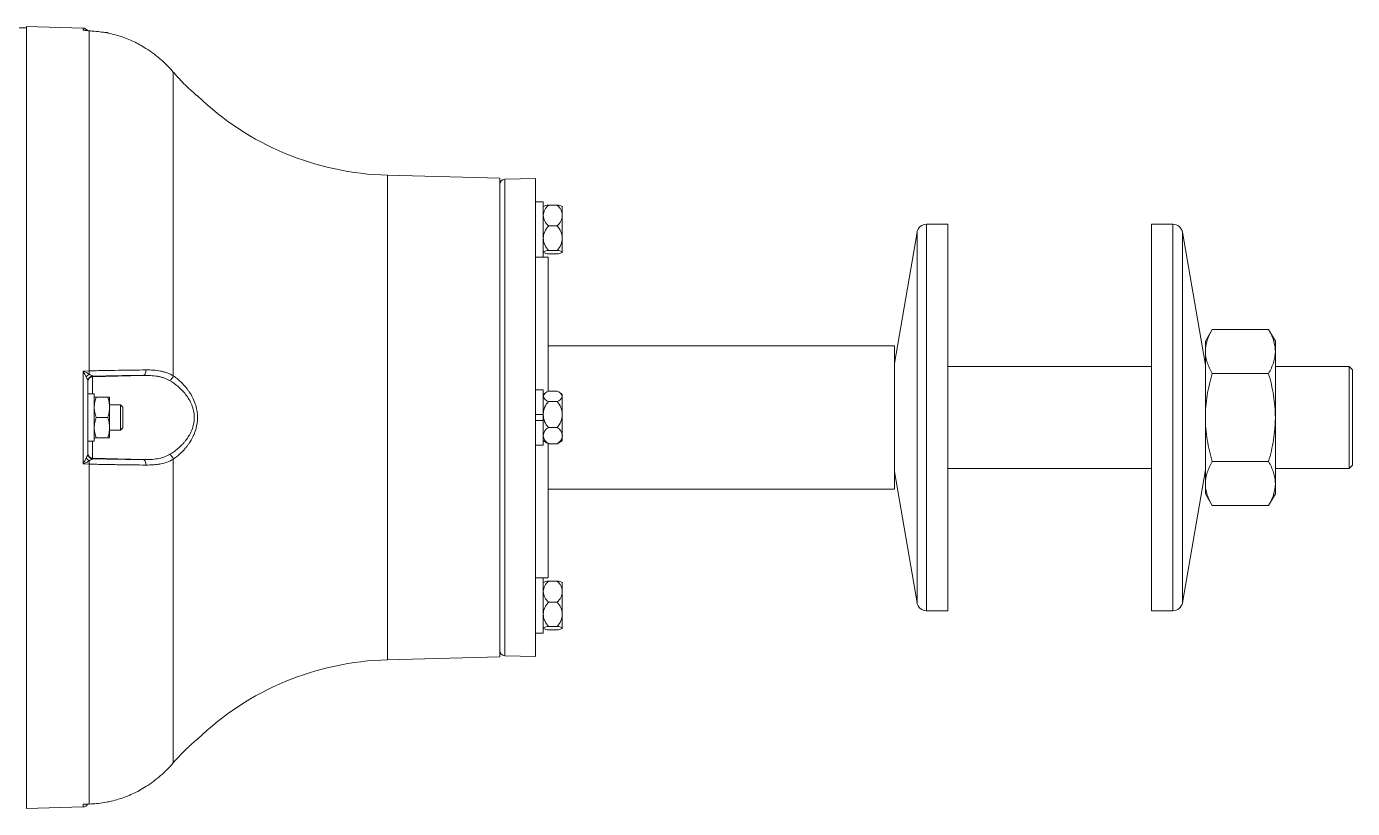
# Paper-space layout 'Notes Area' of a CAD drawing. Header units: inches. Extents: x -21.4 to 21.4, y -9.6 to 16.2.
# Drawn here: x 5.09 to 21.38, y -4.8 to 4.8 of the extents above; entities that cross this region are included whole.
import ezdxf

# ---------------------------------------------------------------- set-up
doc = ezdxf.new("R2010")
doc.units = ezdxf.units.IN
doc.header["$MEASUREMENT"] = 0

psp = doc.layouts.new('Notes Area')

# ---------------------------------------------------------------- linework, layer by layer
at = {"color": 7, "linetype": 'Continuous', "lineweight": 15}
for p, q in [((4.906, 4.786), (5.094, 4.786)), ((5.79, 4.785), (5.094, 4.803)), ((5.094, 4.803), (5.094, -4.803)), ((5.863, 4.75), (5.863, 0.573)), ((6.054, 4.729), (6.092, 4.729)), ((6.096, 4.721), (6.092, 4.729)), ((6.896, 4.243), (6.896, 0.511)), ((10.907, 2.94), (9.525, 2.976)), ((10.907, 2.94), (10.907, -2.94)), ((11.345, 2.936), (10.965, 2.926)), ((11.345, 2.936), (11.345, -2.936)), ((11.439, 2.648), (11.345, 2.648)), ((11.439, 2.648), (11.439, 1.97)), ((11.608, 2.61), (11.504, 2.61)), ((11.673, 2.591), (11.673, 2.029)), ((11.608, 2.353), (11.504, 2.353)), ((16.408, 2.375), (16.146, 2.375)), ((16.408, -2.375), (16.408, 2.375)), ((19.169, 2.375), (18.908, 2.375)), ((18.908, 2.375), (18.908, -2.375)), ((16.028, 2.275), (15.75, 0.662)), ((19.569, 0.642), (19.288, 2.275)), ((11.345, 1.97), (11.439, 1.97)), ((11.501, 1.968), (11.345, 1.968)), ((11.501, 0.32), (11.501, 1.968)), ((11.608, 2.053), (11.504, 2.053)), ((11.608, 2.01), (11.504, 2.01)), ((19.652, 1.083), (19.569, 0.938)), ((19.652, 1.083), (20.344, 1.083)), ((20.428, 0.938), (20.344, 1.083)), ((15.75, 0.879), (11.501, 0.879)), ((15.75, -0.88), (15.75, 0.879)), ((19.569, 0.938), (19.569, -0.938)), ((20.428, 0.938), (20.428, -0.938)), ((5.79, 0.571), (5.863, 0.573)), ((5.79, -0.571), (5.79, 0.571)), ((6.529, 0.518), (5.906, 0.501)), ((5.906, 0.507), (5.906, 0.29)), ((18.908, 0.625), (16.408, 0.625)), ((19.652, 0.541), (20.344, 0.541)), ((21.335, 0.625), (20.428, 0.625)), ((21.375, 0.585), (21.335, 0.625)), ((21.335, -0.625), (21.335, 0.625)), ((21.375, 0.585), (21.375, -0.585)), ((5.848, 0.448), (5.848, -0.448)), ((11.439, 0.34), (11.345, 0.34)), ((11.439, 0.34), (11.439, -0.34)), ((5.926, 0.29), (5.848, 0.29)), ((5.926, 0.29), (5.926, -0.291)), ((5.948, 0.25), (6.092, 0.25)), ((6.114, -0.25), (6.114, 0.25)), ((11.608, 0.322), (11.504, 0.322)), ((11.608, 0.198), (11.504, 0.198)), ((11.673, 0.281), (11.673, -0.281)), ((5.948, 0), (6.092, 0)), ((6.247, 0.156), (6.114, 0.156)), ((6.277, 0.126), (6.247, 0.156)), ((6.247, -0.156), (6.247, 0.156)), ((6.277, -0.126), (6.277, 0.126)), ((11.439, 0.037), (11.345, 0.037)), ((6.114, -0.156), (6.247, -0.156)), ((6.247, -0.156), (6.277, -0.126)), ((11.439, -0.037), (11.345, -0.037)), ((11.608, -0.124), (11.504, -0.124)), ((5.848, -0.291), (5.926, -0.291)), ((5.906, -0.291), (5.906, -0.507)), ((5.948, -0.25), (6.092, -0.25)), ((11.501, -1.968), (11.501, -0.32)), ((11.608, -0.322), (11.504, -0.322)), ((11.345, -0.34), (11.439, -0.34)), ((5.863, -0.573), (5.79, -0.571)), ((5.863, -0.573), (5.863, -4.749)), ((6.529, -0.518), (5.906, -0.501)), ((6.896, -0.511), (6.896, -4.243)), ((16.408, -0.625), (18.908, -0.625)), ((19.288, -2.275), (19.569, -0.642)), ((19.652, -0.541), (20.344, -0.541)), ((20.428, -0.625), (21.335, -0.625)), ((21.335, -0.625), (21.375, -0.585)), ((15.75, -0.662), (16.028, -2.275)), ((11.501, -0.88), (15.75, -0.88)), ((19.569, -0.938), (19.652, -1.083)), ((20.344, -1.083), (20.428, -0.938)), ((19.652, -1.083), (20.344, -1.083)), ((11.345, -1.968), (11.501, -1.968)), ((11.439, -1.97), (11.345, -1.97)), ((11.439, -1.97), (11.439, -2.648)), ((11.608, -2.01), (11.504, -2.01)), ((11.673, -2.591), (11.673, -2.029)), ((11.608, -2.267), (11.504, -2.267)), ((16.146, -2.375), (16.408, -2.375)), ((18.908, -2.375), (19.169, -2.375)), ((11.608, -2.567), (11.504, -2.567)), ((11.439, -2.648), (11.345, -2.648)), ((11.608, -2.61), (11.504, -2.61)), ((10.965, -2.926), (11.345, -2.936)), ((9.525, -2.976), (10.907, -2.94)), ((5.094, -4.803), (5.79, -4.785)), ((5.79, -4.751), (5.863, -4.749)), ((6.092, -4.729), (6.096, -4.722))]:
    psp.add_line(p, q, dxfattribs=at)
at = {"color": 8, "linetype": 'Continuous', "lineweight": 15}
for p, q in [((5.79, 4.764), (5.79, 4.785)), ((9.525, 2.976), (9.525, -2.976)), ((10.965, 2.926), (10.965, -2.926)), ((16.146, -2.375), (16.146, 2.375)), ((19.169, 2.375), (19.169, -2.375)), ((16.028, -2.275), (16.028, 2.275)), ((19.288, 2.275), (19.288, -2.275)), ((5.79, -4.785), (5.79, -4.751))]:
    psp.add_line(p, q, dxfattribs=at)
at = {"color": 7, "linetype": 'Continuous', "lineweight": 15, "flags": 128}
for points in [[(6.529, 0.518), (6.535, 0.519), (6.541, 0.524), (6.547, 0.53), (6.552, 0.538), (6.555, 0.548), (6.558, 0.56), (6.559, 0.572), (6.559, 0.584)], [(6.559, -0.584), (6.559, -0.572), (6.558, -0.56), (6.555, -0.548), (6.552, -0.538), (6.547, -0.53), (6.541, -0.524), (6.535, -0.519), (6.529, -0.518)]]:
    psp.add_lwpolyline(points, dxfattribs=at)
at = {"color": 7, "linetype": 'Continuous', "lineweight": 15}
for centre, radius, start, end in [((5.788, 4.725), 0.06, 27.6732, 88.5), ((9.617, 6.475), 3.5, 226.1779, 268.5), ((10.967, 2.866), 0.06, 91.5, 180), ((11.607, 2.477), 0.168, 127.7187, 178.5003), ((11.507, 2.472), 0.138, 91.2885, 118.2756), ((11.505, 2.477), 0.168, 1.4997, 52.2813), ((11.605, 2.472), 0.138, 61.7244, 88.7115), ((11.673, 2.31), 0.366, 129.2258, 129.8306), ((11.607, 2.486), 0.168, 181.4997, 232.2813), ((11.505, 2.486), 0.168, 307.7187, 358.5003), ((11.439, 2.31), 0.366, 50.1694, 50.7742), ((11.647, 2.201), 0.208, 133.3885, 179.5925), ((11.465, 2.201), 0.208, 0.4075, 46.6115), ((16.146, 2.255), 0.12, 90, 170.2382), ((19.169, 2.255), 0.12, 9.7618, 90), ((11.647, 2.204), 0.208, 180.4075, 226.6115), ((11.465, 2.204), 0.208, 313.3885, 359.5925), ((11.498, 1.961), 0.0918, 86.146, 130.057), ((11.498, 2.102), 0.0918, 229.943, 273.854), ((11.673, 2.31), 0.366, 230.1694, 230.7742), ((11.614, 1.961), 0.0918, 49.943, 93.854), ((11.614, 2.102), 0.0918, 266.146, 310.057), ((11.439, 2.31), 0.366, 309.2258, 309.8306), ((5.933, 0.428), 0.125, 123.2909, 147.3061), ((5.908, 0.448), 0.0597, 91.5985, 179.7343), ((5.908, 0.447), 0.06, 91.4898, 179.9905), ((5.908, 0.441), 0.06, 91.4898, 179.9905), ((4.042, 0.519), 1.821, 0.4482, 1.6915), ((6.818, 0.527), 0.0795, 294.3394, 348.3717), ((11.521, 0.239), 0.0846, 101.4229, 165.6252), ((11.673, 0), 0.366, 123.8084, 129.8306), ((11.521, 0.281), 0.0846, 194.3748, 258.5771), ((11.67, 0.037), 0.231, 135.8891, 179.9595), ((11.591, 0.239), 0.0846, 14.3748, 78.5771), ((11.591, 0.281), 0.0846, 281.4229, 345.6252), ((11.442, 0.037), 0.231, 0.0405, 44.1109), ((11.439, 0), 0.366, 50.1694, 56.1916), ((11.67, 0.037), 0.231, 180.0405, 224.1109), ((11.442, 0.037), 0.231, 315.8891, 359.9595), ((11.561, -0.232), 0.123, 117.7085, 175.4692), ((11.551, -0.232), 0.123, 4.5308, 62.2915), ((11.561, -0.213), 0.123, 184.5308, 242.2915), ((11.673, 0), 0.366, 230.1694, 236.1916), ((11.569, -0.152), 0.182, 236.8188, 249.0125), ((11.551, -0.213), 0.123, 297.7085, 355.4692), ((11.543, -0.152), 0.182, 290.9875, 303.1812), ((11.439, 0), 0.366, 303.8084, 309.8306), ((5.908, -0.441), 0.06, 180.0095, 268.5102), ((5.908, -0.447), 0.06, 180.0095, 268.5102), ((5.908, -0.448), 0.0597, 180.2657, 268.4015), ((6.818, -0.527), 0.0795, 11.6283, 65.6606), ((5.933, -0.428), 0.125, 212.6939, 236.7091), ((4.042, -0.519), 1.821, 358.3085, 359.5518), ((11.607, -2.143), 0.168, 127.7187, 178.5003), ((11.673, -2.31), 0.366, 129.2258, 129.8306), ((11.507, -2.148), 0.138, 91.2885, 118.2756), ((11.505, -2.143), 0.168, 1.4997, 52.2813), ((11.605, -2.148), 0.138, 61.7244, 88.7115), ((11.439, -2.31), 0.366, 50.1694, 50.7742), ((11.607, -2.134), 0.168, 181.4997, 232.2813), ((11.647, -2.419), 0.208, 133.3885, 179.5925), ((11.505, -2.134), 0.168, 307.7187, 358.5003), ((11.465, -2.419), 0.208, 0.4075, 46.6115), ((16.146, -2.255), 0.12, 189.7618, 270), ((19.169, -2.255), 0.12, 270, 350.2382), ((11.647, -2.416), 0.208, 180.4075, 226.6115), ((11.465, -2.416), 0.208, 313.3885, 359.5925), ((11.498, -2.659), 0.0918, 86.146, 130.057), ((11.498, -2.518), 0.0918, 229.943, 273.854), ((11.673, -2.31), 0.366, 230.1694, 230.7742), ((11.614, -2.659), 0.0918, 49.943, 93.854), ((11.614, -2.518), 0.0918, 266.146, 310.057), ((11.439, -2.31), 0.366, 309.2258, 309.8306), ((10.967, -2.866), 0.06, 180, 268.5), ((9.617, -6.475), 3.5, 91.5, 133.822), ((5.788, -4.725), 0.06, 271.5, 335.7356)]:
    psp.add_arc(centre, radius, start, end, dxfattribs=at)
at = {"color": 8, "linetype": 'Continuous', "lineweight": 15}
psp.add_arc((5.788, 4.704), 0.0602, 63.582, 88.5134, dxfattribs=at)
at = {"color": 7, "linetype": 'Continuous', "lineweight": 15}
for points, knots in [([(5.863, 4.75), (5.852, 4.751), (5.842, 4.752), (5.828, 4.753), (5.824, 4.754), (5.816, 4.755), (5.813, 4.756), (5.806, 4.757), (5.803, 4.758), (5.798, 4.759), (5.796, 4.76), (5.791, 4.761), (5.79, 4.763), (5.79, 4.764)], [0, 0, 0, 0, 0.25, 0.25, 0.375, 0.375, 0.5, 0.5, 0.625, 0.625, 0.75, 0.75, 1, 1, 1, 1]), ([(5.866, 4.75), (5.861, 4.751), (5.845, 4.752), (5.827, 4.754), (5.815, 4.757), (5.814, 4.757), (5.813, 4.757)], [0, 0, 0, 0, 0.175382, 0.571713, 0.847215, 1, 1, 1, 1]), ([(6.559, 4.535), (6.51, 4.566), (6.46, 4.594), (6.356, 4.643), (6.303, 4.664), (6.221, 4.691), (6.194, 4.699), (6.138, 4.713), (6.109, 4.72), (6.024, 4.736), (5.966, 4.743), (5.908, 4.747)], [0, 0, 0, 0, 0.25, 0.25, 0.5, 0.5, 0.625, 0.625, 0.75, 0.75, 1, 1, 1, 1]), ([(6.896, 4.243), (6.873, 4.27), (6.848, 4.297), (6.797, 4.349), (6.77, 4.374), (6.728, 4.411), (6.713, 4.423), (6.684, 4.447), (6.669, 4.459), (6.623, 4.493), (6.591, 4.515), (6.559, 4.535)], [0, 0, 0, 0, 0.25, 0.25, 0.5, 0.5, 0.625, 0.625, 0.75, 0.75, 1, 1, 1, 1]), ([(7.194, 3.95), (7.193, 3.95), (7.191, 3.951), (7.167, 3.972), (7.126, 4.008), (7.075, 4.054), (7.009, 4.118), (6.946, 4.185), (6.908, 4.23), (6.896, 4.243)], [0, 0, 0, 0, 0.090764, 0.272262, 0.402954, 0.537262, 0.723965, 0.916035, 1, 1, 1, 1]), ([(19.652, 1.083), (19.627, 1.038), (19.606, 0.994), (19.577, 0.904), (19.569, 0.858), (19.569, 0.812)], [0, 0, 0, 0, 0.5, 0.5, 1, 1, 1, 1]), ([(20.428, 0.812), (20.428, 0.823), (20.427, 0.835), (20.426, 0.858), (20.424, 0.869), (20.418, 0.904), (20.413, 0.926), (20.391, 0.994), (20.37, 1.038), (20.344, 1.083)], [0, 0, 0, 0, 0.125, 0.125, 0.25, 0.25, 0.5, 0.5, 1, 1, 1, 1]), ([(19.569, 0.812), (19.569, 0.8), (19.569, 0.789), (19.571, 0.766), (19.572, 0.754), (19.578, 0.72), (19.584, 0.698), (19.606, 0.63), (19.627, 0.585), (19.652, 0.541)], [0, 0, 0, 0, 0.125, 0.125, 0.25, 0.25, 0.5, 0.5, 1, 1, 1, 1]), ([(20.344, 0.541), (20.37, 0.586), (20.391, 0.63), (20.42, 0.72), (20.428, 0.766), (20.428, 0.812)], [0, 0, 0, 0, 0.5, 0.5, 1, 1, 1, 1]), ([(5.827, 0.496), (5.821, 0.508), (5.815, 0.521), (5.802, 0.546), (5.796, 0.558), (5.79, 0.571)], [0, 0, 0, 0, 0.5, 0.5, 1, 1, 1, 1]), ([(5.864, 0.533), (5.852, 0.539), (5.84, 0.546), (5.815, 0.558), (5.802, 0.565), (5.79, 0.571)], [0, 0, 0, 0, 0.5, 0.5, 1, 1, 1, 1]), ([(5.848, 0.448), (5.848, 0.449), (5.847, 0.452), (5.844, 0.459), (5.843, 0.463), (5.839, 0.472), (5.836, 0.476), (5.832, 0.486), (5.829, 0.491), (5.827, 0.496)], [0, 0, 0, 0, 0.25, 0.25, 0.5, 0.5, 0.75, 0.75, 1, 1, 1, 1]), ([(5.863, 0.573), (5.925, 0.574), (5.986, 0.576), (6.106, 0.578), (6.165, 0.579), (6.282, 0.581), (6.34, 0.582), (6.453, 0.583), (6.507, 0.584), (6.559, 0.584)], [0, 0, 0, 0, 0.25, 0.25, 0.5, 0.5, 0.75, 0.75, 1, 1, 1, 1]), ([(5.864, 0.533), (5.868, 0.531), (5.873, 0.528), (5.882, 0.523), (5.886, 0.52), (5.894, 0.516), (5.898, 0.513), (5.904, 0.51), (5.906, 0.508), (5.906, 0.507)], [0, 0, 0, 0, 0.25, 0.25, 0.5, 0.5, 0.75, 0.75, 1, 1, 1, 1]), ([(6.529, 0.518), (6.482, 0.517), (6.433, 0.517), (6.358, 0.516), (6.333, 0.515), (6.281, 0.514), (6.255, 0.514), (6.177, 0.513), (6.124, 0.512), (6.016, 0.509), (5.962, 0.508), (5.906, 0.507)], [0, 0, 0, 0, 0.25, 0.25, 0.375, 0.375, 0.5, 0.5, 0.75, 0.75, 1, 1, 1, 1]), ([(5.906, 0.507), (5.906, 0.507), (5.906, 0.507), (5.906, 0.507), (5.906, 0.507), (5.906, 0.507), (5.906, 0.507)], [0, 0, 0, 0, 0.0000403254, 0.0000403254, 0.0000403254, 0.0001730501, 0.0001730501, 0.0001730501, 0.0001730501]), ([(6.851, 0.455), (6.828, 0.468), (6.805, 0.478), (6.767, 0.491), (6.754, 0.495), (6.728, 0.501), (6.715, 0.504), (6.647, 0.515), (6.589, 0.518), (6.529, 0.518)], [0, 0, 0, 0, 0.25, 0.25, 0.375, 0.375, 0.5, 0.5, 1, 1, 1, 1]), ([(6.559, 0.584), (6.624, 0.585), (6.684, 0.581), (6.755, 0.567), (6.769, 0.564), (6.796, 0.556), (6.809, 0.552), (6.848, 0.538), (6.873, 0.526), (6.896, 0.511)], [0, 0, 0, 0, 0.5, 0.5, 0.625, 0.625, 0.75, 0.75, 1, 1, 1, 1]), ([(6.896, 0.511), (6.931, 0.488), (6.965, 0.461), (7.015, 0.412), (7.031, 0.394), (7.055, 0.366), (7.063, 0.356), (7.078, 0.335), (7.086, 0.325), (7.107, 0.293), (7.121, 0.27), (7.145, 0.222), (7.156, 0.196), (7.174, 0.143), (7.182, 0.116), (7.189, 0.073), (7.191, 0.058), (7.194, 0.029), (7.195, 0), (7.194, -0.029), (7.191, -0.058), (7.189, -0.072), (7.182, -0.115), (7.175, -0.142), (7.161, -0.183), (7.156, -0.196), (7.145, -0.221), (7.139, -0.233), (7.121, -0.269), (7.107, -0.292), (7.086, -0.325), (7.078, -0.335), (7.063, -0.355), (7.055, -0.365), (7.032, -0.393), (7.016, -0.411), (6.982, -0.444), (6.965, -0.459), (6.931, -0.487), (6.913, -0.5), (6.896, -0.511)], [0, 0, 0, 0, 0.125, 0.125, 0.1875, 0.1875, 0.21875, 0.21875, 0.25, 0.25, 0.3125, 0.3125, 0.375, 0.375, 0.4375, 0.4375, 0.46875, 0.46875, 0.5, 0.53125, 0.53125, 0.5625, 0.5625, 0.625, 0.625, 0.65625, 0.65625, 0.6875, 0.6875, 0.75, 0.75, 0.78125, 0.78125, 0.8125, 0.8125, 0.875, 0.875, 0.9375, 0.9375, 1, 1, 1, 1]), ([(19.652, 0.541), (19.64, 0.497), (19.628, 0.453), (19.607, 0.363), (19.598, 0.318), (19.576, 0.182), (19.569, 0.092), (19.569, 0)], [0, 0, 0, 0, 0.25, 0.25, 0.5, 0.5, 1, 1, 1, 1]), ([(20.344, 0.541), (20.357, 0.497), (20.369, 0.453), (20.389, 0.363), (20.398, 0.318), (20.42, 0.183), (20.428, 0.092), (20.428, 0)], [0, 0, 0, 0, 0.25, 0.25, 0.5, 0.5, 1, 1, 1, 1]), ([(6.851, -0.455), (6.868, -0.445), (6.885, -0.434), (6.92, -0.41), (6.937, -0.397), (6.97, -0.368), (6.986, -0.353), (7.01, -0.328), (7.017, -0.32), (7.033, -0.302), (7.04, -0.293), (7.063, -0.265), (7.076, -0.245), (7.095, -0.213), (7.101, -0.202), (7.113, -0.179), (7.118, -0.167), (7.133, -0.131), (7.141, -0.106), (7.149, -0.067), (7.151, -0.054), (7.154, -0.027), (7.155, 0), (7.154, 0.027), (7.151, 0.054), (7.149, 0.067), (7.14, 0.107), (7.133, 0.132), (7.113, 0.179), (7.102, 0.202), (7.076, 0.245), (7.062, 0.265), (7.033, 0.303), (7.017, 0.32), (6.985, 0.353), (6.969, 0.369), (6.92, 0.411), (6.885, 0.435), (6.851, 0.455)], [0, 0, 0, 0, 0.0625, 0.0625, 0.125, 0.125, 0.1875, 0.1875, 0.21875, 0.21875, 0.25, 0.25, 0.3125, 0.3125, 0.34375, 0.34375, 0.375, 0.375, 0.4375, 0.4375, 0.46875, 0.46875, 0.5, 0.53125, 0.53125, 0.5625, 0.5625, 0.625, 0.625, 0.6875, 0.6875, 0.75, 0.75, 0.8125, 0.8125, 0.875, 0.875, 1, 1, 1, 1]), ([(5.948, 0.25), (5.942, 0.23), (5.936, 0.209), (5.928, 0.167), (5.926, 0.146), (5.926, 0.125)], [0, 0, 0, 0, 0.5, 0.5, 1, 1, 1, 1]), ([(5.926, 0.25), (5.926, 0.25), (5.928, 0.25), (5.936, 0.25), (5.942, 0.25), (5.948, 0.25)], [0, 0, 0, 0, 0.5, 0.5, 1, 1, 1, 1]), ([(6.114, 0.125), (6.114, 0.136), (6.113, 0.146), (6.111, 0.167), (6.11, 0.178), (6.104, 0.209), (6.098, 0.23), (6.092, 0.25)], [0, 0, 0, 0, 0.25, 0.25, 0.5, 0.5, 1, 1, 1, 1]), ([(6.114, 0.25), (6.114, 0.25), (6.112, 0.25), (6.104, 0.25), (6.098, 0.25), (6.092, 0.25)], [0, 0, 0, 0, 0.5, 0.5, 1, 1, 1, 1]), ([(5.926, 0.125), (5.926, 0.114), (5.927, 0.104), (5.929, 0.083), (5.93, 0.072), (5.936, 0.041), (5.942, 0.02), (5.948, 0)], [0, 0, 0, 0, 0.25, 0.25, 0.5, 0.5, 1, 1, 1, 1]), ([(5.948, 0), (5.942, -0.02), (5.936, -0.041), (5.928, -0.083), (5.926, -0.104), (5.926, -0.125)], [0, 0, 0, 0, 0.5, 0.5, 1, 1, 1, 1]), ([(6.092, 0), (6.098, 0.02), (6.104, 0.041), (6.112, 0.083), (6.114, 0.104), (6.114, 0.125)], [0, 0, 0, 0, 0.5, 0.5, 1, 1, 1, 1]), ([(6.114, -0.125), (6.114, -0.114), (6.113, -0.104), (6.111, -0.083), (6.11, -0.072), (6.104, -0.041), (6.098, -0.02), (6.092, 0)], [0, 0, 0, 0, 0.25, 0.25, 0.5, 0.5, 1, 1, 1, 1]), ([(19.569, 0), (19.569, -0.046), (19.571, -0.092), (19.578, -0.184), (19.584, -0.23), (19.606, -0.365), (19.627, -0.454), (19.652, -0.541)], [0, 0, 0, 0, 0.25, 0.25, 0.5, 0.5, 1, 1, 1, 1]), ([(20.428, 0), (20.428, -0.023), (20.427, -0.046), (20.426, -0.092), (20.424, -0.115), (20.418, -0.184), (20.413, -0.23), (20.391, -0.365), (20.37, -0.454), (20.344, -0.541)], [0, 0, 0, 0, 0.125, 0.125, 0.25, 0.25, 0.5, 0.5, 1, 1, 1, 1]), ([(5.926, -0.125), (5.926, -0.136), (5.927, -0.146), (5.929, -0.167), (5.93, -0.178), (5.936, -0.209), (5.942, -0.23), (5.948, -0.25)], [0, 0, 0, 0, 0.25, 0.25, 0.5, 0.5, 1, 1, 1, 1]), ([(6.092, -0.25), (6.098, -0.23), (6.104, -0.209), (6.112, -0.167), (6.114, -0.146), (6.114, -0.125)], [0, 0, 0, 0, 0.5, 0.5, 1, 1, 1, 1]), ([(5.926, -0.25), (5.926, -0.25), (5.928, -0.25), (5.936, -0.25), (5.942, -0.25), (5.948, -0.25)], [0, 0, 0, 0, 0.5, 0.5, 1, 1, 1, 1]), ([(6.114, -0.25), (6.114, -0.25), (6.112, -0.25), (6.104, -0.25), (6.098, -0.25), (6.092, -0.25)], [0, 0, 0, 0, 0.5, 0.5, 1, 1, 1, 1]), ([(5.827, -0.496), (5.829, -0.491), (5.832, -0.486), (5.836, -0.476), (5.839, -0.472), (5.843, -0.463), (5.844, -0.459), (5.847, -0.452), (5.848, -0.449), (5.848, -0.448)], [0, 0, 0, 0, 0.25, 0.25, 0.5, 0.5, 0.75, 0.75, 1, 1, 1, 1]), ([(6.529, -0.518), (6.559, -0.518), (6.589, -0.517), (6.647, -0.514), (6.675, -0.511), (6.729, -0.501), (6.755, -0.495), (6.805, -0.478), (6.828, -0.468), (6.851, -0.455)], [0, 0, 0, 0, 0.25, 0.25, 0.5, 0.5, 0.75, 0.75, 1, 1, 1, 1]), ([(5.827, -0.496), (5.821, -0.508), (5.815, -0.521), (5.802, -0.546), (5.796, -0.558), (5.79, -0.571)], [0, 0, 0, 0, 0.5, 0.5, 1, 1, 1, 1]), ([(5.864, -0.533), (5.852, -0.539), (5.84, -0.546), (5.815, -0.558), (5.802, -0.565), (5.79, -0.571)], [0, 0, 0, 0, 0.5, 0.5, 1, 1, 1, 1]), ([(6.559, -0.584), (6.507, -0.584), (6.453, -0.583), (6.342, -0.582), (6.285, -0.581), (6.168, -0.579), (6.108, -0.578), (5.986, -0.576), (5.925, -0.574), (5.863, -0.573)], [0, 0, 0, 0, 0.25, 0.25, 0.5, 0.5, 0.75, 0.75, 1, 1, 1, 1]), ([(5.906, -0.507), (5.906, -0.508), (5.904, -0.51), (5.898, -0.513), (5.894, -0.516), (5.886, -0.52), (5.882, -0.523), (5.873, -0.528), (5.868, -0.531), (5.864, -0.533)], [0, 0, 0, 0, 0.25, 0.25, 0.5, 0.5, 0.75, 0.75, 1, 1, 1, 1]), ([(5.906, -0.507), (5.962, -0.508), (6.017, -0.509), (6.098, -0.511), (6.125, -0.512), (6.179, -0.513), (6.205, -0.513), (6.284, -0.514), (6.334, -0.515), (6.434, -0.517), (6.482, -0.517), (6.529, -0.518)], [0, 0, 0, 0, 0.25, 0.25, 0.375, 0.375, 0.5, 0.5, 0.75, 0.75, 1, 1, 1, 1]), ([(5.906, -0.507), (5.906, -0.507), (5.906, -0.507), (5.906, -0.507), (5.906, -0.507), (5.906, -0.507), (5.906, -0.507)], [0, 0, 0, 0, 0.0001326134, 0.0001326134, 0.0001326134, 0.0001729049, 0.0001729049, 0.0001729049, 0.0001729049]), ([(6.896, -0.511), (6.873, -0.526), (6.848, -0.538), (6.797, -0.557), (6.77, -0.564), (6.728, -0.572), (6.713, -0.575), (6.684, -0.579), (6.669, -0.58), (6.623, -0.583), (6.591, -0.584), (6.559, -0.584)], [0, 0, 0, 0, 0.25, 0.25, 0.5, 0.5, 0.625, 0.625, 0.75, 0.75, 1, 1, 1, 1]), ([(19.652, -0.541), (19.627, -0.586), (19.606, -0.63), (19.577, -0.72), (19.569, -0.766), (19.569, -0.812)], [0, 0, 0, 0, 0.5, 0.5, 1, 1, 1, 1]), ([(20.428, -0.812), (20.428, -0.8), (20.427, -0.789), (20.426, -0.766), (20.424, -0.754), (20.418, -0.72), (20.413, -0.698), (20.391, -0.63), (20.37, -0.585), (20.344, -0.541)], [0, 0, 0, 0, 0.125, 0.125, 0.25, 0.25, 0.5, 0.5, 1, 1, 1, 1]), ([(19.569, -0.812), (19.569, -0.823), (19.569, -0.835), (19.571, -0.858), (19.572, -0.869), (19.578, -0.904), (19.584, -0.926), (19.606, -0.994), (19.627, -1.038), (19.652, -1.083)], [0, 0, 0, 0, 0.125, 0.125, 0.25, 0.25, 0.5, 0.5, 1, 1, 1, 1]), ([(20.344, -1.083), (20.37, -1.038), (20.391, -0.994), (20.42, -0.904), (20.428, -0.858), (20.428, -0.812)], [0, 0, 0, 0, 0.5, 0.5, 1, 1, 1, 1]), ([(6.896, -4.243), (6.924, -4.211), (6.981, -4.146), (7.053, -4.075), (7.109, -4.023), (7.157, -3.981), (7.186, -3.956), (7.195, -3.948), (7.194, -3.95), (7.194, -3.95)], [0, 0, 0, 0, 0.20313, 0.412249, 0.542611, 0.675719, 0.881655, 0.984373, 1, 1, 1, 1]), ([(6.559, -4.535), (6.624, -4.494), (6.684, -4.449), (6.755, -4.387), (6.769, -4.375), (6.796, -4.349), (6.809, -4.336), (6.848, -4.297), (6.873, -4.27), (6.896, -4.243)], [0, 0, 0, 0, 0.5, 0.5, 0.625, 0.625, 0.75, 0.75, 1, 1, 1, 1]), ([(5.863, -4.749), (5.925, -4.747), (5.986, -4.741), (6.106, -4.721), (6.165, -4.707), (6.282, -4.672), (6.34, -4.65), (6.453, -4.598), (6.507, -4.568), (6.559, -4.535)], [0, 0, 0, 0, 0.25, 0.25, 0.5, 0.5, 0.75, 0.75, 1, 1, 1, 1])]:
    psp.add_open_spline(points, degree=3, knots=knots, dxfattribs=at)
for points in [[(5.908, 4.747), (5.893, 4.748), (5.878, 4.749), (5.863, 4.75)], [(5.848, 0.447), (5.848, 0.447), (5.848, 0.447), (5.848, 0.448)], [(5.848, -0.448), (5.848, -0.447), (5.848, -0.447), (5.848, -0.447)]]:
    psp.add_open_spline(points, degree=3, dxfattribs=at)

doc.saveas('drawing.dxf')
